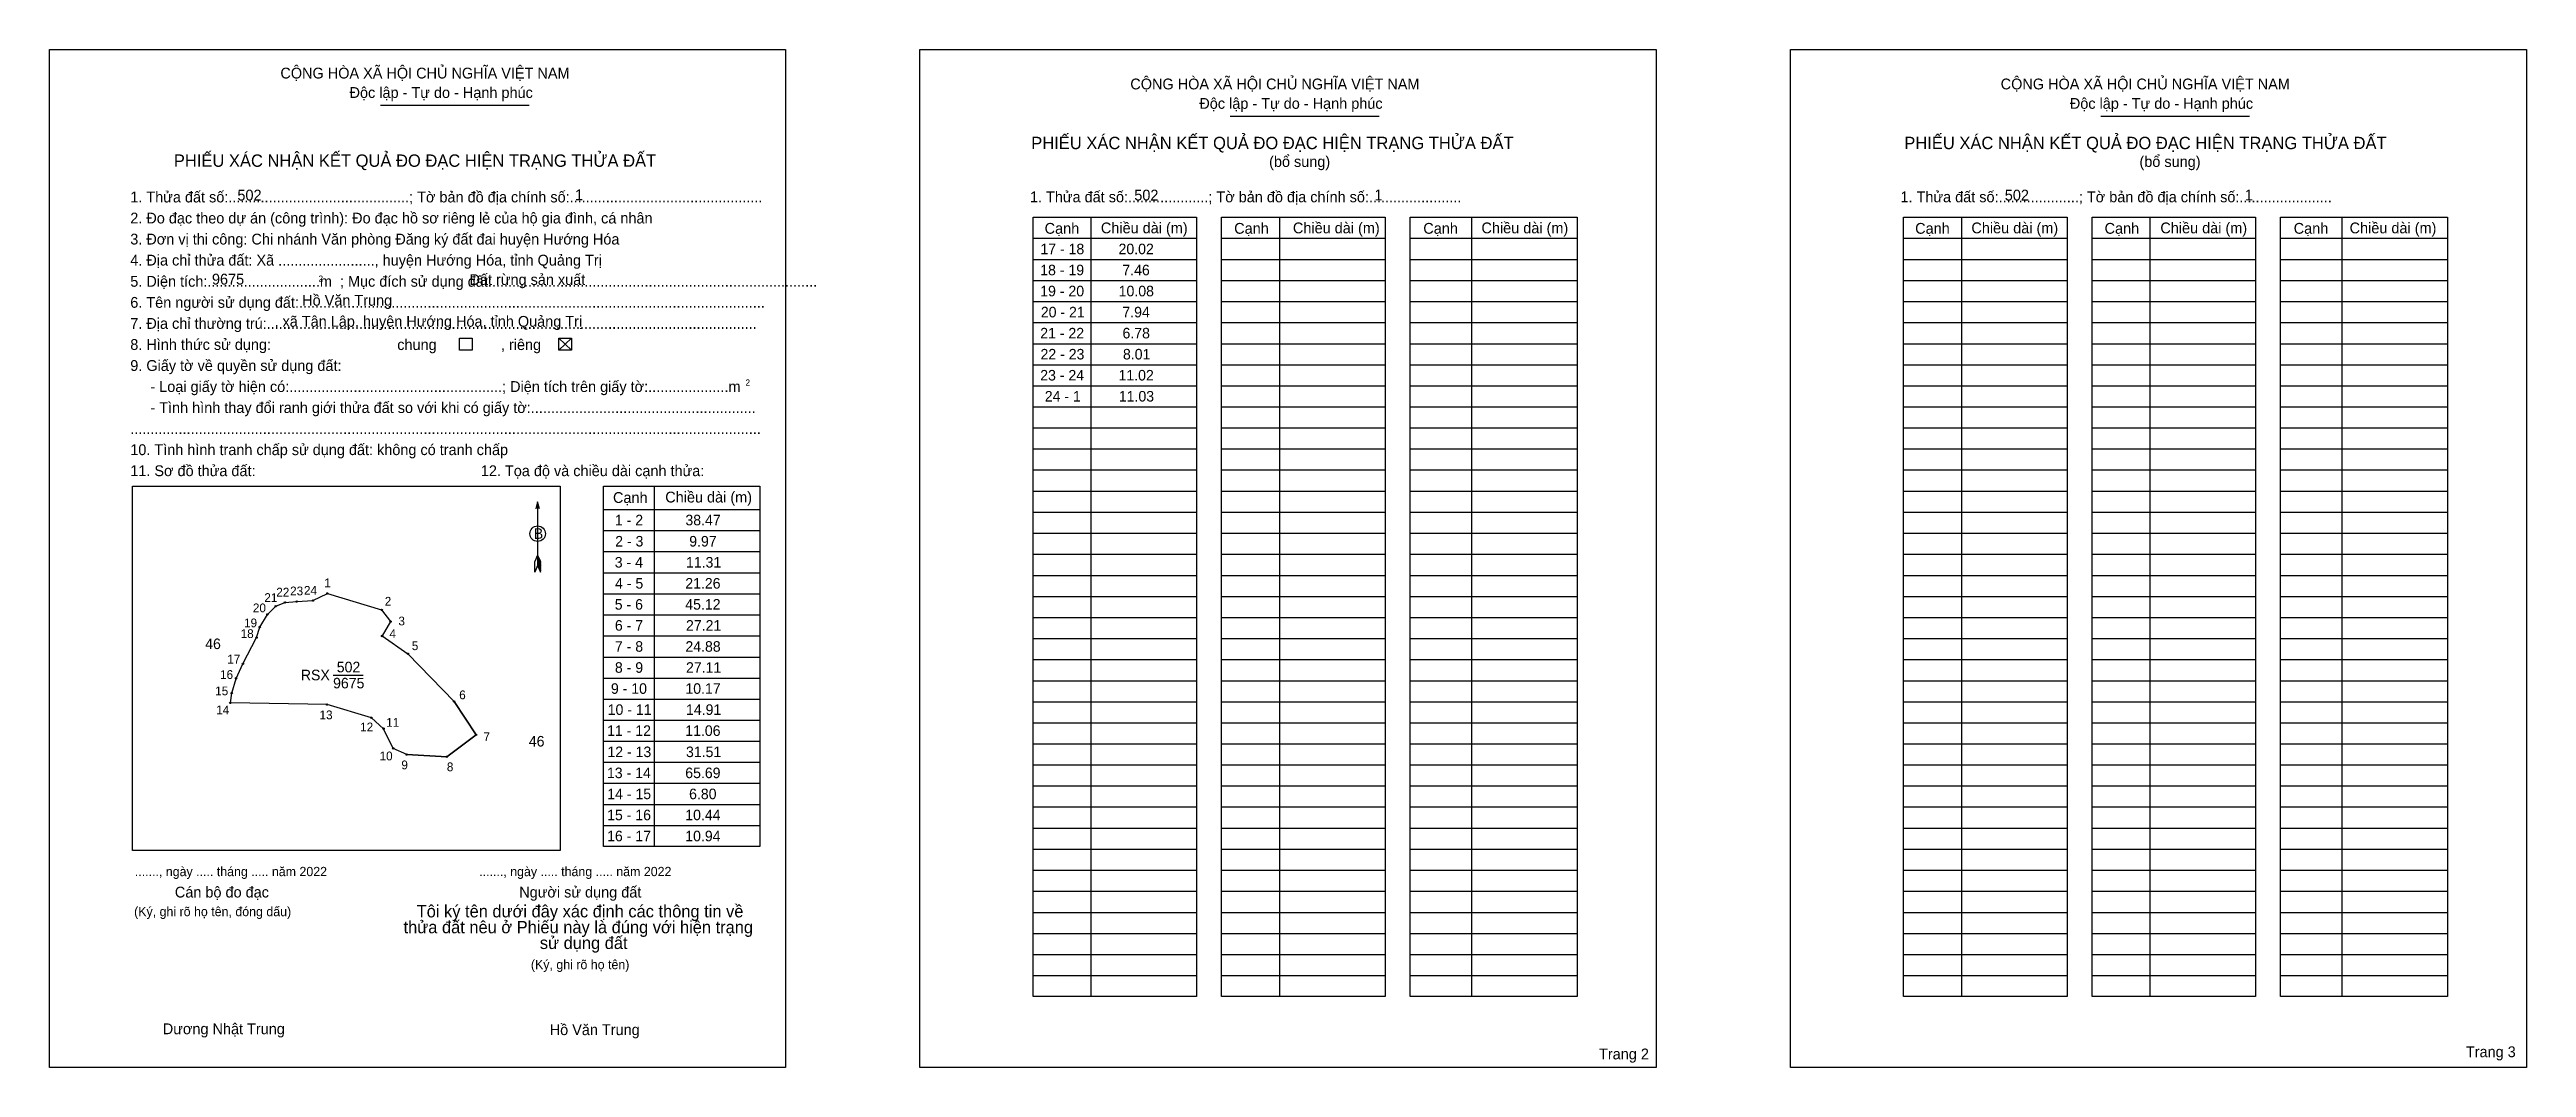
# Model space of a CAD drawing. Extents: x 544522 to 546205, y 1838903 to 1839594.
import ezdxf

# ---------------------------------------------------------------- set-up
doc = ezdxf.new("R2010")
doc.units = 0
for name, color, linetype in [('Level 1', 7, 'Continuous'), ('Level 10', 7, 'Continuous'), ('Level 11', 7, 'Continuous'), ('Level 13', 7, 'Continuous'), ('Level 2', 7, 'Continuous'), ('Level 25', 7, 'Continuous'), ('Level 48', 7, 'Continuous'), ('Level 50', 7, 'Continuous'), ('Level 52', 7, 'Continuous'), ('Level 55', 7, 'Continuous'), ('Level 6', 7, 'Continuous'), ('Level 9', 7, 'Continuous')]:
    doc.layers.add(name, color=color, linetype=linetype)

msp = doc.modelspace()

# ---------------------------------------------------------------- linework, layer by layer
at = {"layer": 'Level 1'}
for p, q in [((544522.4, 1839594.2), (544522.4, 1839594.2)), ((545113.9, 1839594.2), (545113.9, 1839594.2)), ((544747.3, 1839556.3), (544848.4, 1839556.3)), ((545324.7, 1839548.9), (545425.8, 1839548.9)), ((545916.2, 1839548.9), (546017.3, 1839548.9)), ((545230, 1839480.2), (545230, 1838950.7)), ((545358.1, 1839480.2), (545358.1, 1838950.7)), ((545488.6, 1839480.2), (545488.6, 1838950.7)), ((545821.5, 1839480.2), (545821.5, 1838950.7)), ((545949.6, 1839480.2), (545949.6, 1838950.7)), ((546080.1, 1839480.2), (546080.1, 1838950.7)), ((545190.7, 1839465.9), (545301.8, 1839465.9)), ((545318.8, 1839465.9), (545429.9, 1839465.9)), ((545446.9, 1839465.9), (545560.4, 1839465.9)), ((545782.2, 1839465.9), (545893.3, 1839465.9)), ((545910.3, 1839465.9), (546021.4, 1839465.9)), ((546038.4, 1839465.9), (546151.9, 1839465.9)), ((545190.7, 1839451.6), (545301.8, 1839451.6)), ((545190.7, 1839437.2), (545301.8, 1839437.2)), ((545318.8, 1839451.6), (545429.9, 1839451.6)), ((545318.8, 1839437.2), (545429.9, 1839437.2)), ((545446.9, 1839451.6), (545560.4, 1839451.6)), ((545446.9, 1839437.2), (545560.4, 1839437.2)), ((545782.2, 1839451.6), (545893.3, 1839451.6)), ((545782.2, 1839437.2), (545893.3, 1839437.2)), ((545910.3, 1839451.6), (546021.4, 1839451.6)), ((545910.3, 1839437.2), (546021.4, 1839437.2)), ((546038.4, 1839451.6), (546151.9, 1839451.6)), ((546038.4, 1839437.2), (546151.9, 1839437.2)), ((545190.7, 1839422.9), (545301.8, 1839422.9)), ((545318.8, 1839422.9), (545429.9, 1839422.9)), ((545446.9, 1839422.9), (545560.4, 1839422.9)), ((545782.2, 1839422.9), (545893.3, 1839422.9)), ((545910.3, 1839422.9), (546021.4, 1839422.9)), ((546038.4, 1839422.9), (546151.9, 1839422.9)), ((545190.7, 1839408.6), (545301.8, 1839408.6)), ((545318.8, 1839408.6), (545429.9, 1839408.6)), ((545446.9, 1839408.6), (545560.4, 1839408.6)), ((545782.2, 1839408.6), (545893.3, 1839408.6)), ((545910.3, 1839408.6), (546021.4, 1839408.6)), ((546038.4, 1839408.6), (546151.9, 1839408.6)), ((544868.5, 1839398), (544877.1, 1839390)), ((544868.5, 1839390), (544877.1, 1839398)), ((545190.7, 1839394.3), (545301.8, 1839394.3)), ((545318.8, 1839394.3), (545429.9, 1839394.3)), ((545446.9, 1839394.3), (545560.4, 1839394.3)), ((545782.2, 1839394.3), (545893.3, 1839394.3)), ((545910.3, 1839394.3), (546021.4, 1839394.3)), ((546038.4, 1839394.3), (546151.9, 1839394.3)), ((545190.7, 1839380), (545301.8, 1839380)), ((545318.8, 1839380), (545429.9, 1839380)), ((545446.9, 1839380), (545560.4, 1839380)), ((545782.2, 1839380), (545893.3, 1839380)), ((545910.3, 1839380), (546021.4, 1839380)), ((546038.4, 1839380), (546151.9, 1839380)), ((545190.7, 1839365.7), (545301.8, 1839365.7)), ((545318.8, 1839365.7), (545429.9, 1839365.7)), ((545446.9, 1839365.7), (545560.4, 1839365.7)), ((545782.2, 1839365.7), (545893.3, 1839365.7)), ((545910.3, 1839365.7), (546021.4, 1839365.7)), ((546038.4, 1839365.7), (546151.9, 1839365.7)), ((545190.7, 1839351.4), (545301.8, 1839351.4)), ((545190.7, 1839337.1), (545301.8, 1839337.1)), ((545318.8, 1839351.4), (545429.9, 1839351.4)), ((545318.8, 1839337.1), (545429.9, 1839337.1)), ((545446.9, 1839351.4), (545560.4, 1839351.4)), ((545446.9, 1839337.1), (545560.4, 1839337.1)), ((545782.2, 1839351.4), (545893.3, 1839351.4)), ((545782.2, 1839337.1), (545893.3, 1839337.1)), ((545910.3, 1839351.4), (546021.4, 1839351.4)), ((545910.3, 1839337.1), (546021.4, 1839337.1)), ((546038.4, 1839351.4), (546151.9, 1839351.4)), ((546038.4, 1839337.1), (546151.9, 1839337.1)), ((545190.7, 1839322.8), (545301.8, 1839322.8)), ((545318.8, 1839322.8), (545429.9, 1839322.8)), ((545446.9, 1839322.8), (545560.4, 1839322.8)), ((545782.2, 1839322.8), (545893.3, 1839322.8)), ((545910.3, 1839322.8), (546021.4, 1839322.8)), ((546038.4, 1839322.8), (546151.9, 1839322.8)), ((545190.7, 1839308.5), (545301.8, 1839308.5)), ((545318.8, 1839308.5), (545429.9, 1839308.5)), ((545446.9, 1839308.5), (545560.4, 1839308.5)), ((545782.2, 1839308.5), (545893.3, 1839308.5)), ((545910.3, 1839308.5), (546021.4, 1839308.5)), ((546038.4, 1839308.5), (546151.9, 1839308.5)), ((544578.8, 1839297.5), (544578.8, 1839297.5)), ((544854.1, 1839286.8), (544854.1, 1839243.5)), ((544933.2, 1839297.6), (544933.2, 1839052.6)), ((545190.7, 1839294.1), (545301.8, 1839294.1)), ((545318.8, 1839294.1), (545429.9, 1839294.1)), ((545446.9, 1839294.1), (545560.4, 1839294.1)), ((545782.2, 1839294.1), (545893.3, 1839294.1)), ((545910.3, 1839294.1), (546021.4, 1839294.1)), ((546038.4, 1839294.1), (546151.9, 1839294.1)), ((544898.8, 1839281.6), (545005, 1839281.6)), ((545190.7, 1839279.8), (545301.8, 1839279.8)), ((545318.8, 1839279.8), (545429.9, 1839279.8)), ((545446.9, 1839279.8), (545560.4, 1839279.8)), ((545782.2, 1839279.8), (545893.3, 1839279.8)), ((545910.3, 1839279.8), (546021.4, 1839279.8)), ((546038.4, 1839279.8), (546151.9, 1839279.8)), ((544898.8, 1839267.3), (545005, 1839267.3)), ((544898.8, 1839253), (545005, 1839253)), ((545190.7, 1839265.5), (545301.8, 1839265.5)), ((545318.8, 1839265.5), (545429.9, 1839265.5)), ((545446.9, 1839265.5), (545560.4, 1839265.5)), ((545782.2, 1839265.5), (545893.3, 1839265.5)), ((545910.3, 1839265.5), (546021.4, 1839265.5)), ((546038.4, 1839265.5), (546151.9, 1839265.5)), ((544852.2, 1839239.1), (544852.3, 1839246.3)), ((544854.1, 1839243.5), (544852.2, 1839239.1)), ((544854.1, 1839250.7), (544852.3, 1839246.3)), ((544854.1, 1839250.7), (544856, 1839246.3)), ((544854.1, 1839250), (544856, 1839245.6)), ((544854.1, 1839249.4), (544856, 1839245)), ((544854.1, 1839248.8), (544856, 1839244.3)), ((544854.1, 1839248.2), (544856, 1839243.7)), ((544854.1, 1839247.5), (544856, 1839243.1)), ((544854.1, 1839246.9), (544856, 1839242.4)), ((544854.1, 1839246.3), (544856, 1839241.8)), ((544854.1, 1839245.7), (544856, 1839241.1)), ((544854.1, 1839245.1), (544856, 1839240.5)), ((544854.1, 1839244.4), (544856, 1839239.9)), ((544854.1, 1839243.5), (544856, 1839239.1)), ((544856, 1839239.1), (544856, 1839246.3)), ((544898.8, 1839238.7), (545005, 1839238.7)), ((545190.7, 1839251.2), (545301.8, 1839251.2)), ((545190.7, 1839236.9), (545301.8, 1839236.9)), ((545318.8, 1839251.2), (545429.9, 1839251.2)), ((545318.8, 1839236.9), (545429.9, 1839236.9)), ((545446.9, 1839251.2), (545560.4, 1839251.2)), ((545446.9, 1839236.9), (545560.4, 1839236.9)), ((545782.2, 1839251.2), (545893.3, 1839251.2)), ((545782.2, 1839236.9), (545893.3, 1839236.9)), ((545910.3, 1839251.2), (546021.4, 1839251.2)), ((545910.3, 1839236.9), (546021.4, 1839236.9)), ((546038.4, 1839251.2), (546151.9, 1839251.2)), ((546038.4, 1839236.9), (546151.9, 1839236.9)), ((544898.8, 1839224.3), (545005, 1839224.3)), ((545190.7, 1839222.6), (545301.8, 1839222.6)), ((545318.8, 1839222.6), (545429.9, 1839222.6)), ((545446.9, 1839222.6), (545560.4, 1839222.6)), ((545782.2, 1839222.6), (545893.3, 1839222.6)), ((545910.3, 1839222.6), (546021.4, 1839222.6)), ((546038.4, 1839222.6), (546151.9, 1839222.6)), ((544898.8, 1839210), (545005, 1839210)), ((545190.7, 1839208.3), (545301.8, 1839208.3)), ((545318.8, 1839208.3), (545429.9, 1839208.3)), ((545446.9, 1839208.3), (545560.4, 1839208.3)), ((545782.2, 1839208.3), (545893.3, 1839208.3)), ((545910.3, 1839208.3), (546021.4, 1839208.3)), ((546038.4, 1839208.3), (546151.9, 1839208.3)), ((544898.8, 1839195.7), (545005, 1839195.7)), ((545190.7, 1839194), (545301.8, 1839194)), ((545318.8, 1839194), (545429.9, 1839194)), ((545446.9, 1839194), (545560.4, 1839194)), ((545782.2, 1839194), (545893.3, 1839194)), ((545910.3, 1839194), (546021.4, 1839194)), ((546038.4, 1839194), (546151.9, 1839194)), ((544898.8, 1839181.4), (545005, 1839181.4)), ((545190.7, 1839179.7), (545301.8, 1839179.7)), ((545318.8, 1839179.7), (545429.9, 1839179.7)), ((545446.9, 1839179.7), (545560.4, 1839179.7)), ((545782.2, 1839179.7), (545893.3, 1839179.7)), ((545910.3, 1839179.7), (546021.4, 1839179.7)), ((546038.4, 1839179.7), (546151.9, 1839179.7)), ((544898.8, 1839167.1), (545005, 1839167.1)), ((544898.8, 1839152.8), (545005, 1839152.8)), ((545190.7, 1839165.3), (545301.8, 1839165.3)), ((545190.7, 1839151), (545301.8, 1839151)), ((545318.8, 1839165.3), (545429.9, 1839165.3)), ((545318.8, 1839151), (545429.9, 1839151)), ((545446.9, 1839165.3), (545560.4, 1839165.3)), ((545446.9, 1839151), (545560.4, 1839151)), ((545782.2, 1839165.3), (545893.3, 1839165.3)), ((545782.2, 1839151), (545893.3, 1839151)), ((545910.3, 1839165.3), (546021.4, 1839165.3)), ((545910.3, 1839151), (546021.4, 1839151)), ((546038.4, 1839165.3), (546151.9, 1839165.3)), ((546038.4, 1839151), (546151.9, 1839151)), ((544898.8, 1839138.5), (545005, 1839138.5)), ((545190.7, 1839136.7), (545301.8, 1839136.7)), ((545318.8, 1839136.7), (545429.9, 1839136.7)), ((545446.9, 1839136.7), (545560.4, 1839136.7)), ((545782.2, 1839136.7), (545893.3, 1839136.7)), ((545910.3, 1839136.7), (546021.4, 1839136.7)), ((546038.4, 1839136.7), (546151.9, 1839136.7)), ((544898.8, 1839124.2), (545005, 1839124.2)), ((545190.7, 1839122.4), (545301.8, 1839122.4)), ((545318.8, 1839122.4), (545429.9, 1839122.4)), ((545446.9, 1839122.4), (545560.4, 1839122.4)), ((545782.2, 1839122.4), (545893.3, 1839122.4)), ((545910.3, 1839122.4), (546021.4, 1839122.4)), ((546038.4, 1839122.4), (546151.9, 1839122.4)), ((544898.8, 1839109.9), (545005, 1839109.9)), ((545190.7, 1839108.1), (545301.8, 1839108.1)), ((545318.8, 1839108.1), (545429.9, 1839108.1)), ((545446.9, 1839108.1), (545560.4, 1839108.1)), ((545782.2, 1839108.1), (545893.3, 1839108.1)), ((545910.3, 1839108.1), (546021.4, 1839108.1)), ((546038.4, 1839108.1), (546151.9, 1839108.1)), ((544898.8, 1839095.6), (545005, 1839095.6)), ((545190.7, 1839093.8), (545301.8, 1839093.8)), ((545318.8, 1839093.8), (545429.9, 1839093.8)), ((545446.9, 1839093.8), (545560.4, 1839093.8)), ((545782.2, 1839093.8), (545893.3, 1839093.8)), ((545910.3, 1839093.8), (546021.4, 1839093.8)), ((546038.4, 1839093.8), (546151.9, 1839093.8)), ((544898.8, 1839081.2), (545005, 1839081.2)), ((544898.8, 1839066.9), (545005, 1839066.9)), ((545190.7, 1839079.5), (545301.8, 1839079.5)), ((545318.8, 1839079.5), (545429.9, 1839079.5)), ((545446.9, 1839079.5), (545560.4, 1839079.5)), ((545782.2, 1839079.5), (545893.3, 1839079.5)), ((545910.3, 1839079.5), (546021.4, 1839079.5)), ((546038.4, 1839079.5), (546151.9, 1839079.5)), ((545190.7, 1839065.2), (545301.8, 1839065.2)), ((545190.7, 1839050.9), (545301.8, 1839050.9)), ((545318.8, 1839065.2), (545429.9, 1839065.2)), ((545318.8, 1839050.9), (545429.9, 1839050.9)), ((545446.9, 1839065.2), (545560.4, 1839065.2)), ((545446.9, 1839050.9), (545560.4, 1839050.9)), ((545782.2, 1839065.2), (545893.3, 1839065.2)), ((545782.2, 1839050.9), (545893.3, 1839050.9)), ((545910.3, 1839065.2), (546021.4, 1839065.2)), ((545910.3, 1839050.9), (546021.4, 1839050.9)), ((546038.4, 1839065.2), (546151.9, 1839065.2)), ((546038.4, 1839050.9), (546151.9, 1839050.9)), ((544869.4, 1839049.9), (544869.4, 1839049.9)), ((545190.7, 1839036.6), (545301.8, 1839036.6)), ((545318.8, 1839036.6), (545429.9, 1839036.6)), ((545446.9, 1839036.6), (545560.4, 1839036.6)), ((545782.2, 1839036.6), (545893.3, 1839036.6)), ((545910.3, 1839036.6), (546021.4, 1839036.6)), ((546038.4, 1839036.6), (546151.9, 1839036.6)), ((545190.7, 1839022.2), (545301.8, 1839022.2)), ((545318.8, 1839022.2), (545429.9, 1839022.2)), ((545446.9, 1839022.2), (545560.4, 1839022.2)), ((545782.2, 1839022.2), (545893.3, 1839022.2)), ((545910.3, 1839022.2), (546021.4, 1839022.2)), ((546038.4, 1839022.2), (546151.9, 1839022.2)), ((545190.7, 1839007.9), (545301.8, 1839007.9)), ((545318.8, 1839007.9), (545429.9, 1839007.9)), ((545446.9, 1839007.9), (545560.4, 1839007.9)), ((545782.2, 1839007.9), (545893.3, 1839007.9)), ((545910.3, 1839007.9), (546021.4, 1839007.9)), ((546038.4, 1839007.9), (546151.9, 1839007.9)), ((545190.7, 1838993.6), (545301.8, 1838993.6)), ((545318.8, 1838993.6), (545429.9, 1838993.6)), ((545446.9, 1838993.6), (545560.4, 1838993.6)), ((545782.2, 1838993.6), (545893.3, 1838993.6)), ((545910.3, 1838993.6), (546021.4, 1838993.6)), ((546038.4, 1838993.6), (546151.9, 1838993.6)), ((545190.7, 1838979.3), (545301.8, 1838979.3)), ((545318.8, 1838979.3), (545429.9, 1838979.3)), ((545446.9, 1838979.3), (545560.4, 1838979.3)), ((545782.2, 1838979.3), (545893.3, 1838979.3)), ((545910.3, 1838979.3), (546021.4, 1838979.3)), ((546038.4, 1838979.3), (546151.9, 1838979.3)), ((545190.7, 1838965), (545301.8, 1838965)), ((545318.8, 1838965), (545429.9, 1838965)), ((545446.9, 1838965), (545560.4, 1838965)), ((545782.2, 1838965), (545893.3, 1838965)), ((545910.3, 1838965), (546021.4, 1838965)), ((546038.4, 1838965), (546151.9, 1838965)), ((545022.5, 1838902.5), (545022.5, 1838902.5)), ((545614, 1838902.5), (545614, 1838902.5))]:
    msp.add_line(p, q, dxfattribs=at)
for points in [[(545190.7, 1839480.2), (545301.8, 1839480.2), (545301.8, 1838950.7), (545190.7, 1838950.7)], [(545318.8, 1839480.2), (545429.9, 1839480.2), (545429.9, 1838950.7), (545318.8, 1838950.7)], [(545446.9, 1839480.2), (545560.4, 1839480.2), (545560.4, 1838950.7), (545446.9, 1838950.7)], [(545782.2, 1839480.2), (545893.3, 1839480.2), (545893.3, 1838950.7), (545782.2, 1838950.7)], [(545910.3, 1839480.2), (546021.4, 1839480.2), (546021.4, 1838950.7), (545910.3, 1838950.7)], [(546038.4, 1839480.2), (546151.9, 1839480.2), (546151.9, 1838950.7), (546038.4, 1838950.7)], [(544578.8, 1839297.5), (544869.4, 1839297.5), (544869.4, 1839049.9), (544578.8, 1839049.9)], [(544898.8, 1839297.6), (545005, 1839297.6), (545005, 1839052.6), (544898.8, 1839052.6)]]:
    msp.add_lwpolyline(points, close=True, dxfattribs=at)
msp.add_lwpolyline([(544855.4, 1839282.2), (544854.1, 1839286.8), (544852.9, 1839282.2)], dxfattribs=at)
msp.add_circle((544854.1, 1839265.2), 5.28, dxfattribs=at)
at = {"layer": 'Level 10'}
msp.add_lwpolyline([(544701.4, 1839219.8), (544711.3, 1839224.6), (544748.1, 1839213.4), (544754.2, 1839205.5), (544748.4, 1839195.7), (544765.9, 1839183.6), (544797.3, 1839151.2), (544812.3, 1839128.5), (544792.3, 1839113.6), (544765.2, 1839115.1), (544756, 1839119.3), (544749.4, 1839132.7), (544741.2, 1839140.1), (544711, 1839149.1), (544645.3, 1839150.2), (544646.2, 1839156.9), (544649.2, 1839166.9), (544653.8, 1839176.8), (544663.1, 1839194.6), (544665.3, 1839201.7), (544670.5, 1839210.3), (544676.2, 1839215.9), (544682.4, 1839218.5), (544690.4, 1839219.1)], close=True, dxfattribs=at)
at = {"layer": 'Level 11'}
for centre in [(544682.4, 1839218.5), (544690.4, 1839219.1), (544701.4, 1839219.8), (544701.4, 1839219.8), (544711.3, 1839224.6), (544665.3, 1839201.7), (544670.5, 1839210.3), (544676.2, 1839215.9), (544748.1, 1839213.4), (544754.2, 1839205.5), (544663.1, 1839194.6), (544748.4, 1839195.7), (544653.8, 1839176.8), (544765.9, 1839183.6), (544646.2, 1839156.9), (544649.2, 1839166.9), (544797.3, 1839151.2), (544645.3, 1839150.2), (544711, 1839149.1), (544741.2, 1839140.1), (544749.4, 1839132.7), (544756, 1839119.3), (544812.3, 1839128.5), (544765.2, 1839115.1), (544792.3, 1839113.6)]:
    msp.add_circle(centre, 0.477, dxfattribs=at)
at = {"layer": 'Level 2'}
for points in [[(544522.4, 1839594.2), (545022.5, 1839594.2), (545022.5, 1838902.5), (544522.4, 1838902.5)], [(545113.9, 1839594.2), (545614, 1839594.2), (545614, 1838902.5), (545113.9, 1838902.5)], [(545705.4, 1839594.2), (546205.5, 1839594.2), (546205.5, 1838902.5), (545705.4, 1838902.5)]]:
    msp.add_lwpolyline(points, close=True, dxfattribs=at)
at = {"layer": 'Level 25'}
for p, q in [((544665.3, 1839201.7), (544670.5, 1839210.3)), ((544812.3, 1839128.5), (544797.3, 1839151.2)), ((544741.2, 1839140.1), (544749.4, 1839132.7)), ((544792.3, 1839113.6), (544812.3, 1839128.5)), ((544765.2, 1839115.1), (544792.3, 1839113.6))]:
    msp.add_line(p, q, dxfattribs=at)
at = {"layer": 'Level 50'}
for points in [[(544800.9, 1839398), (544809.5, 1839398), (544809.5, 1839390), (544800.9, 1839390)], [(544868.5, 1839398), (544877.1, 1839398), (544877.1, 1839390), (544868.5, 1839390)]]:
    msp.add_lwpolyline(points, close=True, dxfattribs=at)
at = {"layer": 'Level 9'}
msp.add_line((544715.1, 1839169.1), (544735.6, 1839169.1), dxfattribs=at)

# ---------------------------------------------------------------- texts
at = {"layer": 'Level 1'}
for s, height, p in [('CỘNG HÒA XÃ HỘI CHỦ NGHĨA VIỆT NAM', 7.346, (544679.3, 1839574.5)), ('CỘNG HÒA XÃ HỘI CHỦ NGHĨA VIỆT NAM', 7.346, (545256.8, 1839567.1)), ('CỘNG HÒA XÃ HỘI CHỦ NGHĨA VIỆT NAM', 7.346, (545848.2, 1839567.1)), ('Độc lập - Tự do - Hạnh phúc', 7.346, (544726.3, 1839561.3)), ('Độc lập - Tự do - Hạnh phúc', 7.346, (545303.7, 1839553.9)), ('Độc lập - Tự do - Hạnh phúc', 7.346, (545895.2, 1839553.9)), ('PHIẾU XÁC NHẬN KẾT QUẢ ĐO ĐẠC HIỆN TRẠNG THỬA ĐẤT', 8.396, (544606.9, 1839514.5)), ('PHIẾU XÁC NHẬN KẾT QUẢ ĐO ĐẠC HIỆN TRẠNG THỬA ĐẤT', 8.396, (545189.5, 1839526.5)), ('(bổ sung)', 7.35, (545351.1, 1839514.4)), ('PHIẾU XÁC NHẬN KẾT QUẢ ĐO ĐẠC HIỆN TRẠNG THỬA ĐẤT', 8.396, (545782.7, 1839526.5)), ('(bổ sung)', 7.35, (545942.5, 1839514.4)), ('1. Thửa đất số:.............................................; Tờ bản đồ địa chính số:................................................', 7.3456, (544577.3, 1839490.3)), ('1. Thửa đất số:....................; Tờ bản đồ địa chính số:.......................', 7.346, (545188.6, 1839490.4)), ('1. Thửa đất số:....................; Tờ bản đồ địa chính số:.......................', 7.346, (545780.1, 1839490.4)), ('2. Đo đạc theo dự án (công trình): Đo đạc hồ sơ riêng lẻ của hộ gia đình, cá nhân', 7.346, (544577.3, 1839476)), ('Cạnh', 7.35, (545198.6, 1839469)), ('Chiều dài (m)', 7.346, (545236.8, 1839469.3)), ('Cạnh', 7.35, (545327.4, 1839469)), ('Chiều dài (m)', 7.346, (545367.3, 1839469.3)), ('Cạnh', 7.35, (545455.9, 1839469)), ('Chiều dài (m)', 7.346, (545495.4, 1839469.3)), ('Cạnh', 7.35, (545790.1, 1839469)), ('Chiều dài (m)', 7.346, (545828.3, 1839469.3)), ('Cạnh', 7.35, (545918.8, 1839469)), ('Chiều dài (m)', 7.346, (545956.7, 1839469.3)), ('Cạnh', 7.35, (546047.3, 1839469)), ('Chiều dài (m)', 7.346, (546085.3, 1839469.3)), ('4. Địa chỉ thửa đất: Xã ........................, huyện Hướng Hóa, tỉnh Quảng Trị', 7.346, (544577.3, 1839447.4)), ('3. Đơn vị thi công: Chi nhánh Văn phòng Đăng ký đất đai huyện Hướng Hóa', 7.346, (544577.3, 1839461.7)), ('5. Diện tích:............................m  ; Mục đích sử dụng đất:.................................................................................', 7.3456, (544577.3, 1839433)), ('2', 4.2, (544705.2, 1839436.4)), ('6. Tên người sử dụng đất:....................................................................................................................', 7.3456, (544577.3, 1839418.7)), ('7. Địa chỉ thường trú:..........................................................................................................................', 7.3456, (544577.3, 1839404.4)), ('chung                , riêng', 7.346, (544758.7, 1839390)), ('9. Giấy tờ về quyền sử dụng đất:', 7.346, (544577.3, 1839375.8)), ('     - Loại giấy tờ hiện có:.....................................................; Diện tích trên giấy tờ:....................m', 7.3456, (544577.3, 1839361.5)), ('2', 4.2, (544995.3, 1839365.8)), ('     - Tình hình thay đổi ranh giới thửa đất so với khi có giấy tờ:........................................................', 7.3456, (544577.3, 1839347.2)), ('10. Tình hình tranh chấp sử dụng đất: không có tranh chấp', 7.346, (544577.3, 1839318.6)), ('.............................................................................................................................................................', 7.3456, (544577.3, 1839332.9)), ('11. Sơ đồ thửa đất:', 7.346, (544577.3, 1839304.3)), ('12. Tọa độ và chiều dài cạnh thửa:', 7.346, (544815.5, 1839304.3)), ('Cạnh', 7.35, (544905.3, 1839286.1)), ('Chiều dài (m)', 7.346, (544940.8, 1839286.4)), ('B', 7.16, (544851.5, 1839261.7)), ('......., ngày ..... tháng ..... năm 2022', 6.297, (544580.4, 1839032.5)), ('......., ngày ..... tháng ..... năm 2022', 6.297, (544814.4, 1839032.5)), ('Cán bộ đo đạc', 7.346, (544607.6, 1839018)), ('Người sử dụng đất', 7.346, (544841.6, 1839018)), ('(Ký, ghi rõ họ tên, đóng dấu)', 6.297, (544579.9, 1839005.3)), ('thửa đất nêu ở Phiếu này là đúng với hiện trạng', 8.347, (544763, 1838993.7)), ('Tôi ký tên dưới đây xác định các thông tin về', 8.347, (544771.9, 1839004.5)), ('sử dụng đất', 8.347, (544855.6, 1838983)), ('(Ký, ghi rõ họ tên)', 6.297, (544849.5, 1838969.3)), ('Dương Nhật Trung', 7.346, (544599.4, 1838925.1)), ('Trang 2', 7.35, (545575.3, 1838908)), ('Trang 3', 7.35, (546164.3, 1838909.5))]:
    msp.add_text(s, height=height, dxfattribs=at).set_placement(p)
at = {"layer": 'Level 13'}
for s, p in [('RSX', (544693.2, 1839165.6)), ('502', (544717.6, 1839171)), ('9675', (544715.1, 1839160.1))]:
    msp.add_text(s, height=7.16, dxfattribs=at).set_placement(p)
at = {"layer": 'Level 48'}
msp.add_text('8. Hình thức sử dụng:', height=7.346, dxfattribs=at).set_placement((544577.3, 1839390.1))
at = {"layer": 'Level 52'}
for s, p in [('17 - 18', (545195.7, 1839455.1)), ('20.02', (545248.8, 1839455.1)), ('18 - 19', (545195.6, 1839440.8)), ('7.46', (545251.4, 1839440.8)), ('19 - 20', (545195.6, 1839426.5)), ('10.08', (545248.9, 1839426.5)), ('21 - 22', (545195.6, 1839397.9)), ('20 - 21', (545196, 1839412.2)), ('7.94', (545251.4, 1839412.2)), ('6.78', (545251.5, 1839397.9)), ('22 - 23', (545195.8, 1839383.6)), ('8.01', (545251.8, 1839383.6)), ('23 - 24', (545195.6, 1839369.3)), ('11.02', (545248.8, 1839369.3)), ('24 - 1', (545198.7, 1839355)), ('11.03', (545249, 1839355)), ('1 - 2', (544906.6, 1839270.9)), ('38.47', (544954.5, 1839270.9)), ('2 - 3', (544906.8, 1839256.5)), ('9.97', (544957.1, 1839256.5)), ('3 - 4', (544906.5, 1839242.2)), ('4 - 5', (544906.7, 1839227.9)), ('21.26', (544954.4, 1839227.9)), ('11.31', (544954.9, 1839242.2)), ('5 - 6', (544906.5, 1839213.6)), ('45.12', (544954.4, 1839213.6)), ('6 - 7', (544906.6, 1839199.3)), ('27.21', (544954.9, 1839199.3)), ('7 - 8', (544906.6, 1839185)), ('24.88', (544954.5, 1839185)), ('8 - 9', (544906.6, 1839170.7)), ('27.11', (544954.9, 1839170.7)), ('9 - 10', (544903.9, 1839156.4)), ('10.17', (544954.5, 1839156.4)), ('11 - 12', (544901.3, 1839127.8)), ('10 - 11', (544901.7, 1839142.1)), ('11.06', (544954.4, 1839127.8)), ('14.91', (544954.9, 1839142.1)), ('12 - 13', (544901.5, 1839113.4)), ('31.51', (544954.9, 1839113.4)), ('13 - 14', (544901.2, 1839099.1)), ('65.69', (544954.4, 1839099.1)), ('14 - 15', (544901.4, 1839084.8)), ('6.80', (544957, 1839084.8)), ('15 - 16', (544901.3, 1839070.5)), ('10.44', (544954.4, 1839070.5)), ('16 - 17', (544901.3, 1839056.2)), ('10.94', (544954.4, 1839056.2))]:
    msp.add_text(s, height=7.16, dxfattribs=at).set_placement(p)
at = {"layer": 'Level 55'}
for s, p in [('22', (544682.3, 1839218.5)), ('23', (544690.2, 1839219.1)), ('24', (544701.2, 1839219.8)), ('1', (544711.2, 1839224.6)), ('19', (544665.2, 1839201.7)), ('20', (544670.3, 1839210.3)), ('21', (544676, 1839215.9)), ('2', (544748, 1839213.4)), ('3', (544754.1, 1839205.5)), ('18', (544662.9, 1839194.6)), ('4', (544748.4, 1839195.7)), ('17', (544653.6, 1839176.8)), ('5', (544765.8, 1839183.6)), ('15', (544646, 1839156.9)), ('16', (544649.1, 1839166.9)), ('6', (544797.2, 1839151.2)), ('14', (544645.1, 1839150.2)), ('13', (544710.8, 1839149.1)), ('12', (544741, 1839140.1)), ('11', (544749.2, 1839132.7)), ('10', (544755.8, 1839119.3)), ('7', (544812.2, 1839128.5)), ('9', (544765.1, 1839115.1)), ('8', (544792.2, 1839113.6))]:
    msp.add_text(s, height=0.239, dxfattribs=at).set_placement(p)
at = {"layer": 'Level 6'}
for s, height, p in [('502', 7.35, (544650.1, 1839491.6)), ('1', 7.35, (544879.5, 1839491.8)), ('502', 7.35, (545259.5, 1839491.6)), ('1', 7.35, (545422.7, 1839491.7)), ('502', 7.35, (545851, 1839491.6)), ('1', 7.35, (546014.1, 1839491.7)), ('9675', 7.35, (544632.8, 1839434.5)), ('Đất rừng sản xuất', 7.346, (544807.8, 1839434.2)), ('Hồ Văn Trung', 7.346, (544694.1, 1839420.1)), (', xã Tân Lập, huyện Hướng Hóa, tỉnh Quảng Trị', 7.346, (544675.3, 1839405.8)), ('Hồ Văn Trung', 7.346, (544862.3, 1838924.5))]:
    msp.add_text(s, height=height, dxfattribs=at).set_placement(p)
at = {"layer": 'Level 9'}
for s, height, p in [('21', 5.96, (544668.4, 1839218.8)), ('22', 5.96, (544676.5, 1839222.5)), ('23', 5.96, (544685.9, 1839223.3)), ('24', 5.96, (544695.3, 1839223.7)), ('1', 5.96, (544709.1, 1839228.8)), ('2', 5.96, (544750.2, 1839216.3)), ('19', 5.96, (544654.6, 1839201.6)), ('20', 5.96, (544660.6, 1839211.8)), ('3', 5.96, (544759.5, 1839202.9)), ('46', 7.16, (544628.2, 1839186.8)), ('18', 5.96, (544652.3, 1839194.3)), ('4', 5.96, (544753.4, 1839194.3)), ('5', 5.96, (544768.6, 1839186.1)), ('16', 5.96, (544638.3, 1839166.5)), ('17', 5.96, (544643.2, 1839177)), ('15', 5.96, (544635, 1839155.4)), ('6', 5.96, (544800.8, 1839152.7)), ('14', 5.96, (544635.7, 1839142.5)), ('13', 5.96, (544705.9, 1839139.1)), ('12', 5.96, (544733.5, 1839130.9)), ('11', 5.96, (544751.2, 1839134)), ('7', 5.96, (544817.3, 1839124.3)), ('46', 7.16, (544848.1, 1839120.6)), ('10', 5.96, (544746.7, 1839111.2)), ('9', 5.96, (544761.5, 1839105.1)), ('8', 5.96, (544792.4, 1839103.8))]:
    msp.add_text(s, height=height, dxfattribs=at).set_placement(p)

doc.saveas('drawing.dxf')
